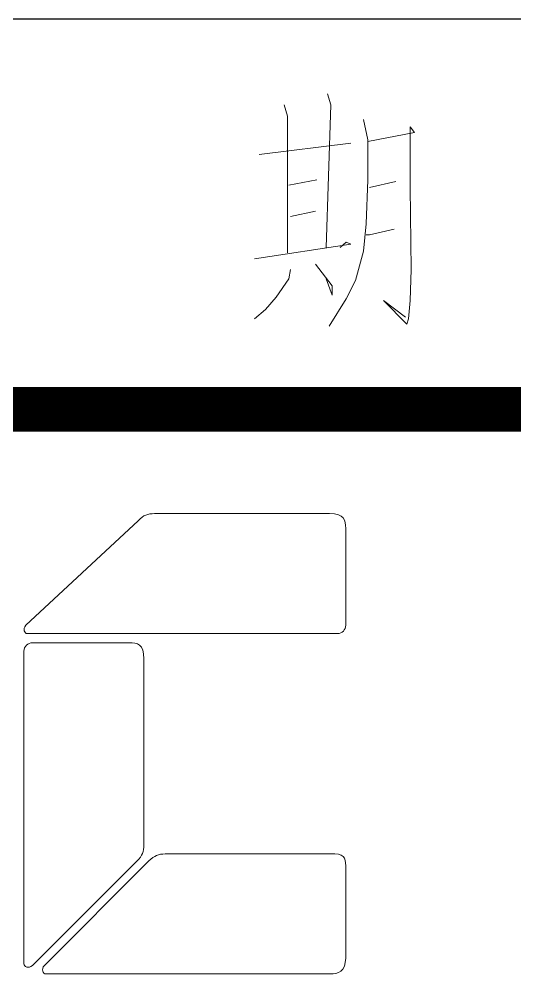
# Model space of a CAD drawing. Header units: millimetres. Extents: x 172649 to 472543, y 238332 to 449264.
# Drawn here: x 403631 to 404521, y 393826 to 395539 of the extents above; entities that cross this region are included whole.
import ezdxf

# ---------------------------------------------------------------- set-up
doc = ezdxf.new("R2010")
doc.units = ezdxf.units.MM
doc.header["$LTSCALE"] = 1000
doc.layers.add('Version', color=7, linetype='Continuous')
doc.layers.add('层 1', color=7, linetype='Continuous', lineweight=0)

# ---------------------------------------------------------------- blocks, each defined once
blk = doc.blocks.new('GEDI_Version_2012')
at = {"layer": 'Version', "color": 2}
for p, q in [((0, 7), (-180, 7)), ((0, 0), (-180, 0))]:
    blk.add_line(p, q, dxfattribs=at)
at = {"layer": 'Version', "color": 7, "lineweight": 0}
for points in [[(-151.951, 5.657), (-151.891, 5.462), (-151.973, 2.903)], [(-152.729, 5.462), (-152.669, 5.26), (-152.669, 2.806)], [(-151.307, 5.2), (-151.225, 4.834), (-151.225, 4.115), (-151.255, 3.33), (-151.307, 2.836), (-151.449, 2.312), (-151.614, 1.983), (-151.921, 1.489)], [(-151.225, 4.804), (-150.387, 4.968), (-150.469, 5.066), (-150.469, 4.048), (-150.469, 3.981), (-150.447, 2.507), (-150.469, 1.953), (-150.499, 1.624), (-150.529, 1.527), (-150.948, 1.953), (-150.552, 1.654)], [(-153.178, 4.572), (-151.532, 4.774)], [(-152.647, 4.018), (-152.145, 4.115)], [(-151.195, 3.981), (-150.724, 4.085)], [(-152.617, 3.457), (-152.168, 3.554)], [(-151.255, 3.128), (-151.195, 3.128), (-150.754, 3.232)], [(-153.26, 2.701), (-151.532, 2.963), (-151.614, 3.001), (-151.726, 2.903)], [(-152.168, 2.604), (-151.868, 2.215), (-151.868, 2.05), (-151.973, 2.342)], [(-152.617, 2.507), (-152.647, 2.342), (-152.871, 2.013), (-153.066, 1.788), (-153.26, 1.624)]]:
    blk.add_lwpolyline(points, dxfattribs=at)
blk = doc.blocks.new('LOGO_CEEC_2014')
at = {"lineweight": 0}
for points in [[(27.975, 8.126), (27.975, 8.044), (27.912, 7.977), (27.828, 7.977), (27.828, 7.977), (22.256, 7.977), (22.256, 7.977), (22.213, 7.977), (22.168, 8.06), (22.232, 8.126), (22.232, 8.126), (24.248, 10.002), (24.248, 10.002), (24.348, 10.103), (24.42, 10.128), (24.54, 10.128), (24.54, 10.128), (27.687, 10.128), (27.687, 10.128), (27.953, 10.128), (27.975, 10.01), (27.975, 9.866), (27.975, 9.866), (27.975, 8.126), (27.975, 8.126)], [(22.349, 7.813), (22.267, 7.813), (22.197, 7.746), (22.197, 7.664), (22.197, 7.664), (22.197, 2.048), (22.197, 2.048), (22.197, 2.004), (22.284, 1.958), (22.349, 2.023), (22.349, 2.023), (24.227, 3.896), (24.227, 3.896), (24.326, 3.995), (24.35, 4.067), (24.35, 4.185), (24.35, 4.185), (24.35, 7.523), (24.35, 7.523), (24.35, 7.787), (24.234, 7.813), (24.087, 7.813), (24.087, 7.813), (22.349, 7.813), (22.349, 7.813)], [(27.975, 2.156), (27.975, 1.911), (27.838, 1.872), (27.695, 1.872), (27.695, 1.872), (22.588, 1.872), (22.588, 1.872), (22.544, 1.872), (22.501, 1.957), (22.564, 2.02), (22.564, 2.02), (24.443, 3.898), (24.443, 3.898), (24.54, 3.995), (24.612, 4.024), (24.732, 4.024), (24.732, 4.024), (27.78, 4.024), (27.78, 4.024), (27.985, 4.024), (27.975, 3.905), (27.975, 3.76), (27.975, 3.76), (27.975, 2.156), (27.975, 2.156)]]:
    blk.add_open_spline(points, degree=3, knots=[0, 0, 0, 0, 1, 1, 1, 2, 2, 2, 3, 3, 3, 4, 4, 4, 5, 5, 5, 6, 6, 6, 7, 7, 7, 8, 8, 8, 8], dxfattribs=at)
blk = doc.blocks.new('A$C2473133A')
at = {"color": 2, "const_width": 80}
blk.add_lwpolyline([(40, 4000), (18040, 4000)], dxfattribs=at)
at = {"xscale": 100, "yscale": 100, "zscale": 100}
blk.add_blockref('LOGO_CEEC_2014', (40, 2800), dxfattribs=at)

msp = doc.modelspace()

# ---------------------------------------------------------------- block references
at = {"xscale": 100, "yscale": 100, "zscale": 100}
msp.add_blockref('GEDI_Version_2012', (419379.8, 394838.8), dxfattribs=at)
at = {"layer": '层 1'}
msp.add_blockref('A$C2473133A', (401379.8, 390838.8), dxfattribs=at)

doc.saveas('drawing.dxf')
